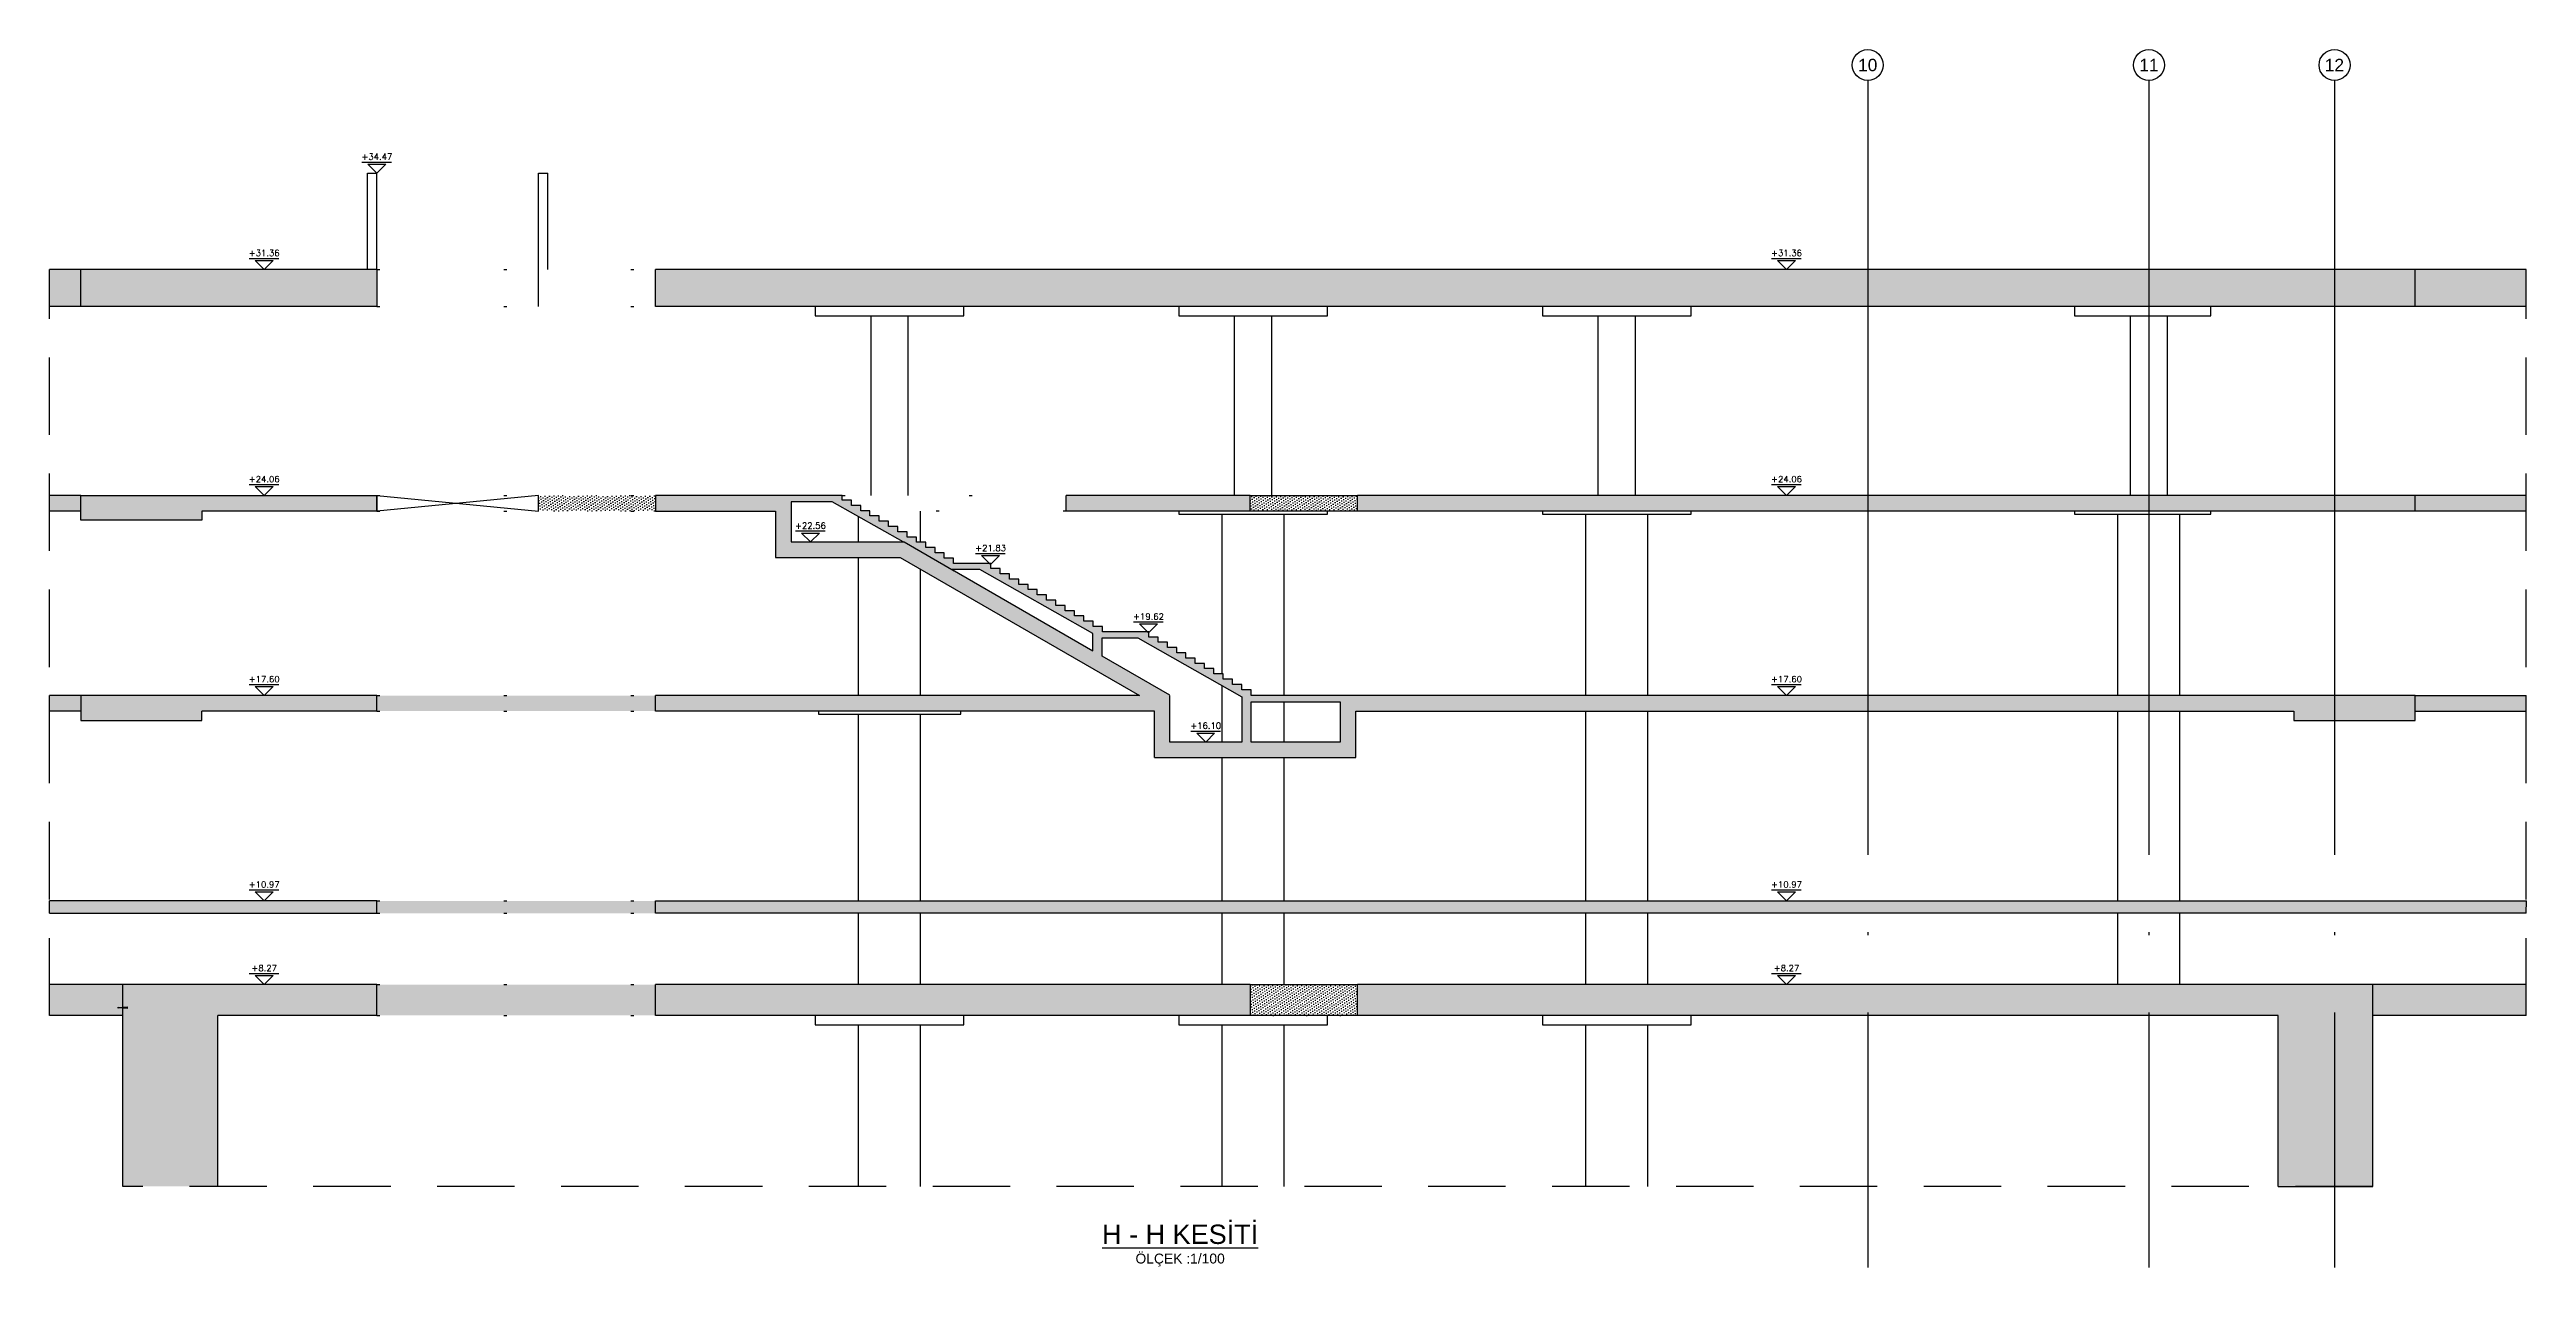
# Model space of a CAD drawing. Header units: millimetres. Extents: x 400408 to 401352, y 4543980 to 4544157.
# Drawn here: x 401189.9 to 401269.9, y 4544028.9 to 4544068.2 of the extents above; entities that cross this region are included whole.
import ezdxf
from ezdxf.enums import TextEntityAlignment as Align

# ---------------------------------------------------------------- set-up
doc = ezdxf.new("R2010")
doc.units = ezdxf.units.MM
for name, pattern in [('ACAD_ISO05W100', [33, 24, -3, 0, -3, 0, -3]), ('AKS', [3, 2.5, -0.25, 0, -0.25]), ('CIZGI', [0.4, 0.25, -0.15]), ('CONTINU', [0]), ('Dot', [4, 0, -4]), ('HIDDEN', [0.375, 0.25, -0.125])]:
    doc.linetypes.add(name, pattern=pattern)
for name, color, linetype in [('aks prota', 2, 'AKS'), ('caks prota', 4, 'Continuous'), ('görünüş prota', 4, 'Continuous'), ('iderzi_PROTA', 3, 'Continuous'), ('kesik prota', 2, 'CIZGI'), ('kesit prota', 1, 'Continuous'), ('kesit tarama prota', 252, 'Continuous'), ('kolon tarama prota', 252, 'Continuous'), ('kot prota', 4, 'Continuous'), ('PRT-CST-rc_level', 6, 'Continuous'), ('PRT-CST-rc_levermark', 4, 'Continuous'), ('st_s_su tutucu', 2, 'Continuous'), ('st_s_ölçü', 4, 'Continuous'), ('t35 prota', 3, 'Continuous'), ('taks prota', 7, 'Continuous'), ('tplan prota', 7, 'Continuous')]:
    doc.layers.add(name, color=color, linetype=linetype)
doc.styles.add('Arial', font='Arial.ttf')
doc.styles.add('OLCU', font='romanstw.shx')
doc.styles.add('TAKS', font='Arial Unicode.ttf')
pattern_1 = [(36, (401030.68156, 4543716.28813), (-0.014547592, 0.087543451), [0, -0.079375])]

# ---------------------------------------------------------------- blocks, each defined once
blk = doc.blocks.new('KOTK5')
at = {"layer": 'PRT-CST-rc_levermark'}
blk.add_line((217, 160), (-213, 160), dxfattribs=at)
blk.add_lwpolyline([(130, 130), (-130, 130), (0, 0)], close=True, dxfattribs=at)
at = {"layer": 'PRT-CST-rc_level', "style": 'OLCU'}
blk.add_attdef('000.00', text='', height=90, dxfattribs=at).set_placement((0, 193), align=Align.CENTER)
blk = doc.blocks.new('D')
at = {"layer": 'st_s_su tutucu', "linetype": 'CONTINU', "ltscale": 0.2}
for p, q in [((-39988, 52508), (-39993, 52508)), ((-39993, 52508), (-39993, 52507)), ((-39993, 52507), (-39991, 52506)), ((-39991, 52499), (-39992, 52499)), ((-39992, 52499), (-39992, 52498)), ((-39992, 52498), (-39991, 52498)), ((-39991, 52489), (-39992, 52489)), ((-39992, 52489), (-39992, 52488)), ((-39992, 52488), (-39991, 52488)), ((-39991, 52479), (-39992, 52479)), ((-39992, 52479), (-39992, 52478)), ((-39992, 52478), (-39991, 52478)), ((-39992, 52468), (-39992, 52469)), ((-39992, 52469), (-39991, 52469)), ((-39991, 52468), (-39992, 52468)), ((-39991, 52506), (-39991, 52499)), ((-39991, 52498), (-39991, 52489)), ((-39991, 52488), (-39991, 52479)), ((-39991, 52469), (-39991, 52478)), ((-39991, 52459), (-39991, 52468)), ((-39990, 52506), (-39988, 52507)), ((-39990, 52499), (-39990, 52506)), ((-39989, 52499), (-39990, 52499)), ((-39990, 52489), (-39990, 52498)), ((-39990, 52498), (-39989, 52498)), ((-39989, 52489), (-39990, 52489)), ((-39990, 52479), (-39990, 52488)), ((-39990, 52488), (-39989, 52488)), ((-39989, 52479), (-39990, 52479)), ((-39990, 52478), (-39989, 52478)), ((-39990, 52478), (-39990, 52469)), ((-39990, 52469), (-39989, 52469)), ((-39989, 52468), (-39990, 52468)), ((-39990, 52468), (-39990, 52459)), ((-39989, 52498), (-39989, 52499)), ((-39989, 52488), (-39989, 52489)), ((-39989, 52478), (-39989, 52479)), ((-39989, 52469), (-39989, 52468)), ((-39988, 52507), (-39988, 52508)), ((-39993, 52449), (-39991, 52450)), ((-39993, 52448), (-39993, 52449)), ((-39988, 52448), (-39993, 52448)), ((-39992, 52458), (-39992, 52459)), ((-39992, 52459), (-39991, 52459)), ((-39991, 52458), (-39992, 52458)), ((-39991, 52450), (-39991, 52458)), ((-39990, 52459), (-39989, 52459)), ((-39989, 52458), (-39990, 52458)), ((-39990, 52458), (-39990, 52450)), ((-39990, 52450), (-39988, 52449)), ((-39989, 52459), (-39989, 52458)), ((-39988, 52449), (-39988, 52448))]:
    blk.add_line(p, q, dxfattribs=at)

msp = doc.modelspace()

# ---------------------------------------------------------------- hatches: boundary and pattern name
at = {"layer": 'kesit tarama prota'}
h = msp.add_hatch(color=256, dxfattribs=at)
h.dxf.hatch_style = 1
h.paths.add_polyline_path([(401190.922, 4544061.08), (401189.91, 4544061.08), (401189.91, 4544059.88), (401190.922, 4544059.88)])
h.paths.add_polyline_path([(401200.48, 4544061.08), (401190.922, 4544061.08), (401190.922, 4544059.88), (401200.48, 4544059.88)])
h = msp.add_hatch(color=256, dxfattribs=at)
h.dxf.hatch_style = 1
h.paths.add_polyline_path([(401266.286, 4544061.08), (401209.48, 4544061.08), (401209.48, 4544059.88), (401266.286, 4544059.88)])
h = msp.add_hatch(color=256, dxfattribs=at)
h.dxf.hatch_style = 1
h.paths.add_polyline_path([(401269.879, 4544061.08), (401266.286, 4544061.08), (401266.286, 4544059.88), (401269.879, 4544059.88)])
h = msp.add_hatch(color=256, dxfattribs=at)
h.dxf.hatch_style = 1
h.paths.add_polyline_path([(401190.919, 4544053.78), (401189.91, 4544053.78), (401189.91, 4544053.28), (401190.919, 4544053.28)])
h.paths.add_polyline_path([(401200.48, 4544053.78), (401190.919, 4544053.78), (401190.919, 4544052.98), (401194.832, 4544052.98), (401194.832, 4544053.28), (401200.48, 4544053.28)])
h = msp.add_hatch(dxfattribs=at)
h.set_pattern_fill('DOTS', color=2, scale=0.05, angle=36)
h.set_pattern_definition(pattern_1)
h.paths.add_polyline_path([(401209.48, 4544053.78), (401205.7, 4544053.78), (401205.7, 4544053.28), (401209.48, 4544053.28)])
h = msp.add_hatch(color=256, dxfattribs=at)
h.dxf.hatch_style = 1
h.paths.add_polyline_path([(401266.286, 4544047.32), (401228.703, 4544047.32), (401228.703, 4544047.51), (401228.403, 4544047.51), (401228.403, 4544047.68), (401228.103, 4544047.68), (401228.103, 4544047.85), (401227.803, 4544047.85), (401227.803, 4544048.02), (401227.503, 4544048.02), (401227.503, 4544048.19), (401227.203, 4544048.19), (401227.203, 4544048.36), (401226.903, 4544048.36), (401226.903, 4544048.53), (401226.603, 4544048.53), (401226.603, 4544048.7), (401226.303, 4544048.7), (401226.303, 4544048.87), (401226.003, 4544048.87), (401226.003, 4544049.04), (401225.703, 4544049.04), (401225.703, 4544049.21), (401225.403, 4544049.21), (401225.403, 4544049.38), (401223.903, 4544049.38), (401223.903, 4544049.55), (401223.603, 4544049.55), (401223.603, 4544049.72), (401223.303, 4544049.72), (401223.303, 4544049.89), (401223.003, 4544049.89), (401223.003, 4544050.06), (401222.703, 4544050.06), (401222.703, 4544050.23), (401222.403, 4544050.23), (401222.403, 4544050.4), (401222.103, 4544050.4), (401222.103, 4544050.57), (401221.803, 4544050.57), (401221.803, 4544050.74), (401221.503, 4544050.74), (401221.503, 4544050.91), (401221.203, 4544050.91), (401221.203, 4544051.08), (401220.903, 4544051.08), (401220.903, 4544051.25), (401220.603, 4544051.25), (401220.603, 4544051.42), (401220.303, 4544051.42), (401220.303, 4544051.59), (401219.101, 4544051.59), (401219.101, 4544051.76), (401218.801, 4544051.76), (401218.801, 4544051.93), (401218.501, 4544051.93), (401218.501, 4544052.1), (401218.201, 4544052.1), (401218.201, 4544052.27), (401217.901, 4544052.27), (401217.901, 4544052.44), (401217.601, 4544052.44), (401217.601, 4544052.61), (401217.301, 4544052.61), (401217.301, 4544052.78), (401217.001, 4544052.78), (401217.001, 4544052.95), (401216.701, 4544052.95), (401216.701, 4544053.12), (401216.401, 4544053.12), (401216.401, 4544053.29), (401216.101, 4544053.29), (401216.101, 4544053.46), (401215.801, 4544053.46), (401215.801, 4544053.63), (401215.501, 4544053.63), (401215.501, 4544053.78), (401209.48, 4544053.78), (401209.48, 4544053.28), (401213.351, 4544053.28), (401213.351, 4544051.78), (401217.374, 4544051.78), (401225.099, 4544047.32), (401209.48, 4544047.32), (401209.48, 4544046.82), (401225.586, 4544046.82), (401225.586, 4544045.32), (401232.086, 4544045.32), (401232.086, 4544046.82), (401262.373, 4544046.82), (401262.373, 4544046.52), (401266.286, 4544046.52)])
h.paths.add_polyline_path([(401219.05, 4544051.39), (401219.95, 4544051.39), (401223.595, 4544049.325), (401223.595, 4544048.766)], flags=16)
h.paths.add_polyline_path([(401223.895, 4544048.593), (401223.895, 4544049.18), (401225.05, 4544049.18), (401228.403, 4544047.28), (401228.403, 4544045.82), (401226.086, 4544045.82), (401226.086, 4544047.328)], flags=16)
h.paths.add_polyline_path([(401228.703, 4544047.12), (401231.586, 4544047.12), (401231.586, 4544045.82), (401228.703, 4544045.82)], flags=16)
h.paths.add_polyline_path([(401217.477, 4544052.28), (401213.851, 4544052.28), (401213.851, 4544053.58), (401215.183, 4544053.58)], flags=16)
h = msp.add_hatch(color=256, dxfattribs=at)
h.dxf.hatch_style = 1
h.paths.add_polyline_path([(401228.673, 4544053.78), (401222.733, 4544053.78), (401222.733, 4544053.28), (401228.673, 4544053.28)])
h.paths.add_polyline_path([(401266.286, 4544053.78), (401232.144, 4544053.78), (401232.144, 4544053.28), (401266.286, 4544053.28)])
h = msp.add_hatch(dxfattribs=at)
h.set_pattern_fill('DOTS', color=2, scale=0.05, angle=36)
h.set_pattern_definition(pattern_1)
h.paths.add_polyline_path([(401232.144, 4544053.78), (401228.673, 4544053.78), (401228.673, 4544053.28), (401232.144, 4544053.28)])
h = msp.add_hatch(color=256, dxfattribs=at)
h.dxf.hatch_style = 1
h.paths.add_polyline_path([(401269.879, 4544053.78), (401266.286, 4544053.78), (401266.286, 4544053.28), (401269.879, 4544053.28)])
h = msp.add_hatch(color=256, dxfattribs=at)
h.dxf.hatch_style = 1
h.paths.add_polyline_path([(401190.919, 4544047.32), (401189.91, 4544047.32), (401189.91, 4544046.82), (401190.919, 4544046.82)])
h.paths.add_polyline_path([(401200.48, 4544047.32), (401190.919, 4544047.32), (401190.919, 4544046.52), (401194.832, 4544046.52), (401194.832, 4544046.82), (401200.48, 4544046.82)])
h = msp.add_hatch(dxfattribs=at)
h.set_pattern_fill('DOTS', color=2, scale=0.05, angle=36)
h.set_pattern_definition(pattern_1)
h.paths.add_polyline_path([(401209.48, 4544047.32), (401200.48, 4544047.32), (401200.48, 4544046.82), (401209.48, 4544046.82)])
h = msp.add_hatch(color=256, dxfattribs=at)
h.dxf.hatch_style = 1
h.paths.add_polyline_path([(401269.879, 4544047.32), (401266.286, 4544047.32), (401266.286, 4544046.82), (401269.879, 4544046.82)])
h = msp.add_hatch(color=256, dxfattribs=at)
h.dxf.hatch_style = 1
h.paths.add_polyline_path([(401200.48, 4544040.69), (401189.91, 4544040.69), (401189.91, 4544040.29), (401200.48, 4544040.29)])
h = msp.add_hatch(dxfattribs=at)
h.set_pattern_fill('DOTS', color=2, scale=0.05, angle=36)
h.set_pattern_definition(pattern_1)
h.paths.add_polyline_path([(401209.48, 4544040.69), (401200.48, 4544040.69), (401200.48, 4544040.29), (401209.48, 4544040.29)])
h = msp.add_hatch(color=256, dxfattribs=at)
h.dxf.hatch_style = 1
h.paths.add_polyline_path([(401269.884, 4544040.69), (401209.48, 4544040.69), (401209.48, 4544040.29), (401269.879, 4544040.29)])
h = msp.add_hatch(color=256, dxfattribs=at)
h.dxf.hatch_style = 1
h.paths.add_polyline_path([(401195.339, 4544036.99), (401200.48, 4544036.99), (401200.48, 4544037.99), (401189.91, 4544037.99), (401189.91, 4544036.99), (401192.276, 4544036.99), (401192.276, 4544031.472), (401195.339, 4544031.472)])
h = msp.add_hatch(dxfattribs=at)
h.set_pattern_fill('DOTS', color=2, scale=0.05, angle=36)
h.set_pattern_definition(pattern_1)
h.paths.add_polyline_path([(401209.48, 4544037.99), (401200.48, 4544037.99), (401200.48, 4544036.99), (401209.48, 4544036.99)])
h = msp.add_hatch(color=256, dxfattribs=at)
h.dxf.hatch_style = 1
h.paths.add_polyline_path([(401228.673, 4544037.99), (401209.48, 4544037.99), (401209.48, 4544036.99), (401228.673, 4544036.99)])
h = msp.add_hatch(dxfattribs=at)
h.set_pattern_fill('DOTS', color=2, scale=0.05, angle=36)
h.set_pattern_definition(pattern_1)
h.paths.add_polyline_path([(401232.144, 4544037.99), (401228.673, 4544037.99), (401228.673, 4544036.99), (401232.144, 4544036.99)])
h = msp.add_hatch(color=256, dxfattribs=at)
h.dxf.hatch_style = 1
h.paths.add_polyline_path([(401264.925, 4544036.99), (401269.879, 4544036.99), (401269.879, 4544037.99), (401232.144, 4544037.99), (401232.144, 4544036.99), (401261.863, 4544036.99), (401261.863, 4544031.472), (401264.925, 4544031.472)])

# ---------------------------------------------------------------- linework, layer by layer
at = {"layer": 'aks prota', "ltscale": 10}
for p, q in [((401248.615, 4544067.182), (401248.615, 4544028.853)), ((401257.695, 4544067.182), (401257.695, 4544028.853)), ((401263.687, 4544067.182), (401263.687, 4544028.853))]:
    msp.add_line(p, q, dxfattribs=at)
at = {"layer": 'caks prota', "ltscale": 0.05}
for centre in [(401248.615, 4544067.682), (401257.695, 4544067.682), (401263.687, 4544067.682)]:
    msp.add_circle(centre, 0.5, dxfattribs=at)
at = {"layer": 'görünüş prota'}
for p, q in [((401216.434, 4544053.78), (401216.434, 4544059.58)), ((401217.634, 4544053.78), (401217.634, 4544059.58)), ((401228.173, 4544053.78), (401228.173, 4544059.58)), ((401229.373, 4544053.78), (401229.373, 4544059.58)), ((401239.915, 4544053.78), (401239.915, 4544059.58)), ((401241.115, 4544053.78), (401241.115, 4544059.58)), ((401257.095, 4544053.78), (401257.095, 4544059.58)), ((401258.295, 4544053.78), (401258.295, 4544059.58)), ((401216.034, 4544052.28), (401216.034, 4544053.098)), ((401218.034, 4544052.27), (401218.034, 4544053.28)), ((401227.773, 4544048.02), (401227.773, 4544053.18)), ((401229.773, 4544047.32), (401229.773, 4544053.18)), ((401239.515, 4544047.32), (401239.515, 4544053.18)), ((401241.515, 4544047.32), (401241.515, 4544053.18)), ((401256.695, 4544047.32), (401256.695, 4544053.18)), ((401258.695, 4544047.32), (401258.695, 4544053.18)), ((401216.034, 4544047.32), (401216.034, 4544051.78)), ((401218.034, 4544047.32), (401218.034, 4544051.399)), ((401227.773, 4544045.82), (401227.773, 4544047.637)), ((401229.773, 4544045.82), (401229.773, 4544047.12)), ((401216.034, 4544040.69), (401216.034, 4544046.72)), ((401218.034, 4544040.69), (401218.034, 4544046.72)), ((401239.515, 4544040.69), (401239.515, 4544046.82)), ((401241.515, 4544040.69), (401241.515, 4544046.82)), ((401256.695, 4544040.69), (401256.695, 4544046.82)), ((401258.695, 4544040.69), (401258.695, 4544046.82)), ((401227.773, 4544040.69), (401227.773, 4544045.32)), ((401229.773, 4544040.69), (401229.773, 4544045.32)), ((401216.034, 4544037.99), (401216.034, 4544040.29)), ((401218.034, 4544037.99), (401218.034, 4544040.29)), ((401227.773, 4544037.99), (401227.773, 4544040.29)), ((401229.773, 4544037.99), (401229.773, 4544040.29)), ((401239.515, 4544037.99), (401239.515, 4544040.29)), ((401241.515, 4544037.99), (401241.515, 4544040.29)), ((401256.695, 4544037.99), (401256.695, 4544040.29)), ((401258.695, 4544037.99), (401258.695, 4544040.29)), ((401216.034, 4544031.472), (401216.034, 4544036.69)), ((401218.034, 4544031.472), (401218.034, 4544036.69)), ((401227.773, 4544031.472), (401227.773, 4544036.69)), ((401229.773, 4544031.472), (401229.773, 4544036.69)), ((401239.515, 4544031.472), (401239.515, 4544036.69)), ((401241.515, 4544031.472), (401241.515, 4544036.69))]:
    msp.add_line(p, q, dxfattribs=at)
for points in [[(401200.18, 4544061.08), (401200.18, 4544064.19)], [(401200.18, 4544064.19), (401200.48, 4544064.19)], [(401200.48, 4544061.08), (401200.48, 4544064.19)], [(401205.7, 4544059.88), (401205.7, 4544064.19)], [(401205.7, 4544064.19), (401206, 4544064.19)], [(401206, 4544061.08), (401206, 4544064.19)], [(401214.634, 4544059.88), (401214.634, 4544059.58), (401219.434, 4544059.58), (401219.434, 4544059.88)], [(401226.373, 4544059.88), (401226.373, 4544059.58), (401231.173, 4544059.58), (401231.173, 4544059.88)], [(401238.112, 4544059.88), (401238.112, 4544059.58), (401242.912, 4544059.58), (401242.912, 4544059.88)], [(401255.291, 4544059.88), (401255.291, 4544059.58), (401259.691, 4544059.58), (401259.691, 4544059.88)], [(401228.673, 4544053.78), (401232.144, 4544053.78)], [(401226.373, 4544053.28), (401226.373, 4544053.18), (401231.173, 4544053.18), (401231.173, 4544053.28)], [(401232.144, 4544053.28), (401228.673, 4544053.28)], [(401238.112, 4544053.28), (401238.112, 4544053.18), (401242.912, 4544053.18), (401242.912, 4544053.28)], [(401255.291, 4544053.28), (401255.291, 4544053.18), (401259.691, 4544053.18), (401259.691, 4544053.28)], [(401214.734, 4544046.82), (401214.734, 4544046.72), (401219.334, 4544046.72), (401219.334, 4544046.82)], [(401228.673, 4544037.99), (401232.144, 4544037.99)], [(401214.634, 4544036.99), (401214.634, 4544036.69), (401219.434, 4544036.69), (401219.434, 4544036.99)], [(401226.373, 4544036.99), (401226.373, 4544036.69), (401231.173, 4544036.69), (401231.173, 4544036.99)], [(401232.144, 4544036.99), (401228.673, 4544036.99)], [(401238.114, 4544036.99), (401238.114, 4544036.69), (401242.914, 4544036.69), (401242.914, 4544036.99)]]:
    msp.add_lwpolyline(points, dxfattribs=at)
at = {"layer": 'görünüş prota', "color": 4, "linetype": 'Dot'}
for points in [[(401200.48, 4544061.08), (401209.48, 4544061.08)], [(401200.48, 4544059.88), (401209.48, 4544059.88)], [(401200.48, 4544053.78), (401209.48, 4544053.78)], [(401215.501, 4544053.78), (401222.733, 4544053.78)], [(401200.48, 4544053.28), (401209.48, 4544053.28)], [(401222.733, 4544053.28), (401216.401, 4544053.28)], [(401200.48, 4544047.32), (401209.48, 4544047.32)], [(401200.48, 4544046.82), (401209.48, 4544046.82)], [(401200.48, 4544040.69), (401209.48, 4544040.69)], [(401200.48, 4544040.29), (401209.48, 4544040.29)], [(401200.48, 4544037.99), (401209.48, 4544037.99)], [(401200.48, 4544036.99), (401209.48, 4544036.99)]]:
    msp.add_lwpolyline(points, dxfattribs=at)
at = {"layer": 'iderzi_PROTA', "linetype": 'ACAD_ISO05W100', "ltscale": 2}
for p, q in [((401192.276, 4544036.99), (401192.276, 4544037.99)), ((401264.925, 4544036.99), (401264.925, 4544037.99))]:
    msp.add_line(p, q, dxfattribs=at)
at = {"layer": 'kesik prota', "ltscale": 10}
msp.add_line((401264.925, 4544031.472), (401192.276, 4544031.472), dxfattribs=at)
at = {"layer": 'kesik prota', "linetype": 'HIDDEN', "ltscale": 10}
for points in [[(401189.91, 4544036.99), (401189.91, 4544061.08)], [(401269.879, 4544036.99), (401269.879, 4544061.08)]]:
    msp.add_lwpolyline(points, dxfattribs=at)
at = {"layer": 'kesik prota', "ltscale": 10}
msp.add_lwpolyline([(401217.477, 4544052.28), (401217.508, 4544052.28), (401219.114, 4544051.353)], dxfattribs=at)
at = {"layer": 'kesit prota', "color": 1}
for p, q in [((401200.48, 4544061.08), (401189.91, 4544061.08)), ((401200.48, 4544061.08), (401200.48, 4544059.88)), ((401269.879, 4544061.08), (401209.48, 4544061.08)), ((401209.48, 4544059.88), (401209.48, 4544061.08)), ((401200.48, 4544059.88), (401189.91, 4544059.88)), ((401269.879, 4544059.88), (401209.48, 4544059.88)), ((401228.673, 4544053.78), (401222.733, 4544053.78)), ((401222.733, 4544053.28), (401222.733, 4544053.78)), ((401228.673, 4544053.28), (401228.673, 4544053.78)), ((401269.879, 4544053.78), (401232.144, 4544053.78)), ((401232.144, 4544053.28), (401232.144, 4544053.78)), ((401266.286, 4544053.28), (401266.286, 4544053.78)), ((401228.673, 4544053.28), (401222.733, 4544053.28)), ((401269.879, 4544053.28), (401232.144, 4544053.28)), ((401190.919, 4544047.32), (401189.91, 4544047.32)), ((401200.48, 4544046.82), (401200.48, 4544047.32)), ((401209.48, 4544046.82), (401209.48, 4544047.32)), ((401190.919, 4544046.82), (401189.91, 4544046.82)), ((401200.48, 4544046.82), (401194.832, 4544046.82)), ((401225.586, 4544046.82), (401209.48, 4544046.82)), ((401225.586, 4544045.32), (401225.586, 4544046.82)), ((401232.086, 4544045.32), (401232.086, 4544046.82)), ((401225.586, 4544045.32), (401232.086, 4544045.32)), ((401200.48, 4544037.99), (401189.91, 4544037.99)), ((401200.48, 4544036.99), (401200.48, 4544037.99)), ((401228.673, 4544037.99), (401209.48, 4544037.99)), ((401209.48, 4544036.99), (401209.48, 4544037.99)), ((401228.673, 4544037.99), (401228.673, 4544036.99)), ((401269.879, 4544037.99), (401232.144, 4544037.99)), ((401232.144, 4544036.99), (401232.144, 4544037.99)), ((401192.276, 4544036.99), (401189.91, 4544036.99)), ((401192.276, 4544031.472), (401192.276, 4544036.99)), ((401200.48, 4544036.99), (401195.339, 4544036.99)), ((401195.339, 4544031.472), (401195.339, 4544036.99)), ((401228.673, 4544036.99), (401209.48, 4544036.99)), ((401261.863, 4544036.99), (401232.144, 4544036.99)), ((401261.863, 4544031.472), (401261.863, 4544036.99)), ((401269.879, 4544036.99), (401264.925, 4544036.99)), ((401264.925, 4544031.472), (401264.925, 4544036.99))]:
    msp.add_line(p, q, dxfattribs=at)
at = {"layer": 'kesit prota'}
for p, q in [((401190.922, 4544059.88), (401190.922, 4544061.08)), ((401266.286, 4544059.88), (401266.286, 4544061.08))]:
    msp.add_line(p, q, dxfattribs=at)
at = {"layer": 'kesit prota', "color": 1}
for points in [[(401190.919, 4544053.78), (401189.91, 4544053.78)], [(401190.919, 4544053.28), (401189.91, 4544053.28)], [(401213.351, 4544053.28), (401213.351, 4544051.78), (401217.374, 4544051.78), (401225.099, 4544047.32), (401209.48, 4544047.32)], [(401219.95, 4544051.39), (401219.05, 4544051.39), (401223.595, 4544048.766), (401223.595, 4544049.325), (401219.95, 4544051.39)], [(401226.086, 4544047.328), (401223.895, 4544048.593), (401223.895, 4544049.18), (401225.05, 4544049.18), (401228.403, 4544047.28), (401228.403, 4544045.82)], [(401228.403, 4544045.82), (401226.086, 4544045.82), (401226.086, 4544047.32)]]:
    msp.add_lwpolyline(points, dxfattribs=at)
for points in [[(401190.919, 4544053.78), (401200.48, 4544053.78), (401200.48, 4544053.28), (401194.832, 4544053.28), (401194.832, 4544052.98), (401190.919, 4544052.98)], [(401217.477, 4544052.28), (401215.183, 4544053.58), (401213.851, 4544053.58), (401213.851, 4544052.28)], [(401228.703, 4544047.12), (401231.586, 4544047.12), (401231.586, 4544045.82), (401228.703, 4544045.82)]]:
    msp.add_lwpolyline(points, close=True, dxfattribs=at)
at = {"layer": 'kesit prota'}
for points in [[(401232.086, 4544046.82), (401262.373, 4544046.82), (401262.373, 4544046.52), (401266.286, 4544046.52), (401266.286, 4544047.32), (401228.703, 4544047.32), (401228.703, 4544047.51), (401228.403, 4544047.51), (401228.403, 4544047.68), (401228.103, 4544047.68), (401228.103, 4544047.85), (401227.803, 4544047.85), (401227.803, 4544048.02), (401227.503, 4544048.02), (401227.503, 4544048.19), (401227.203, 4544048.19), (401227.203, 4544048.36), (401226.903, 4544048.36), (401226.903, 4544048.53), (401226.603, 4544048.53), (401226.603, 4544048.7), (401226.303, 4544048.7), (401226.303, 4544048.87), (401226.003, 4544048.87), (401226.003, 4544049.04), (401225.703, 4544049.04), (401225.703, 4544049.21), (401225.403, 4544049.21), (401225.403, 4544049.38), (401223.903, 4544049.38), (401223.903, 4544049.55), (401223.603, 4544049.55), (401223.603, 4544049.72), (401223.303, 4544049.72), (401223.303, 4544049.89), (401223.003, 4544049.89), (401223.003, 4544050.06), (401222.703, 4544050.06), (401222.703, 4544050.23), (401222.403, 4544050.23), (401222.403, 4544050.4), (401222.103, 4544050.4), (401222.103, 4544050.57), (401221.803, 4544050.57), (401221.803, 4544050.74), (401221.503, 4544050.74), (401221.503, 4544050.91), (401221.203, 4544050.91), (401221.203, 4544051.08), (401220.903, 4544051.08), (401220.903, 4544051.25), (401220.603, 4544051.25), (401220.603, 4544051.42), (401220.303, 4544051.42), (401220.303, 4544051.59), (401219.101, 4544051.59), (401219.101, 4544051.76), (401218.801, 4544051.76), (401218.801, 4544051.93), (401218.501, 4544051.93), (401218.501, 4544052.1), (401218.201, 4544052.1), (401218.201, 4544052.27), (401217.901, 4544052.27), (401217.901, 4544052.44), (401217.601, 4544052.44), (401217.601, 4544052.61), (401217.301, 4544052.61), (401217.301, 4544052.78), (401217.001, 4544052.78), (401217.001, 4544052.95), (401216.701, 4544052.95), (401216.701, 4544053.12), (401216.401, 4544053.12), (401216.401, 4544053.29), (401216.101, 4544053.29), (401216.101, 4544053.46), (401215.801, 4544053.46), (401215.801, 4544053.63), (401215.501, 4544053.63), (401215.501, 4544053.78), (401209.48, 4544053.78), (401209.48, 4544053.28), (401213.351, 4544053.28)], [(401200.48, 4544047.32), (401190.919, 4544047.32), (401190.919, 4544046.52), (401194.832, 4544046.52), (401194.832, 4544046.82)], [(401266.286, 4544047.32), (401269.879, 4544047.32)], [(401266.286, 4544046.82), (401269.879, 4544046.82)], [(401189.91, 4544040.29), (401200.48, 4544040.29), (401200.48, 4544040.69), (401189.91, 4544040.69)], [(401269.879, 4544040.29), (401209.48, 4544040.29), (401209.48, 4544040.69), (401269.884, 4544040.69)], [(401269.879, 4544040.29), (401269.884, 4544040.69)], [(401269.879, 4544036.99), (401269.879, 4544037.99)]]:
    msp.add_lwpolyline(points, dxfattribs=at)
at = {"layer": 'kesit tarama prota'}
for points in [[(401189.91, 4544059.88), (401189.91, 4544061.08)], [(401269.879, 4544059.88), (401269.879, 4544061.08)], [(401189.91, 4544053.28), (401189.91, 4544053.78)], [(401269.879, 4544053.28), (401269.879, 4544053.78)], [(401189.91, 4544046.82), (401189.91, 4544047.32)], [(401269.879, 4544046.82), (401269.879, 4544047.32)], [(401189.91, 4544040.29), (401189.91, 4544040.69)], [(401261.863, 4544031.472), (401264.925, 4544031.472)]]:
    msp.add_lwpolyline(points, dxfattribs=at)
at = {"layer": 'kolon tarama prota', "color": 2}
msp.add_lwpolyline([(401200.48, 4544053.28), (401200.48, 4544053.78), (401205.7, 4544053.28), (401205.7, 4544053.78), (401200.48, 4544053.28), (401200.48, 4544053.78)], dxfattribs=at)

# ---------------------------------------------------------------- block references
at = {"layer": 'kot prota', "linetype": 'CONTINU', "ltscale": 0.1}
ref = msp.add_blockref('KOTK5', (401200.48, 4544064.19), dxfattribs=dict(at, xscale=-0.002222222222222221, yscale=0.002222222222222221, zscale=0.002222222222222222, rotation=1.399620875197627e-05))
ref.add_attrib('000.00', '+34.47', dxfattribs={"layer": 'PRT-CST-rc_level', "height": 0.2, "rotation": 0.00001, "style": 'OLCU'}).set_placement((401200.48, 4544064.619), align=Align.CENTER)
ref = msp.add_blockref('KOTK5', (401196.842, 4544061.08), dxfattribs=dict(at, xscale=-0.002222222222222222, yscale=0.002222222222222222, zscale=0.002222222222222222, rotation=359.9999999999902))
ref.add_attrib('000.00', '+31.36', dxfattribs={"layer": 'PRT-CST-rc_level', "height": 0.2, "style": 'OLCU'}).set_placement((401196.842, 4544061.509), align=Align.CENTER)
ref = msp.add_blockref('KOTK5', (401245.994, 4544061.08), dxfattribs=dict(at, xscale=-0.002222222222222222, yscale=0.002222222222222222, zscale=0.002222222222222222, rotation=359.9999999999902))
ref.add_attrib('000.00', '+31.36', dxfattribs={"layer": 'PRT-CST-rc_level', "height": 0.2, "style": 'OLCU'}).set_placement((401245.994, 4544061.509), align=Align.CENTER)
ref = msp.add_blockref('KOTK5', (401196.842, 4544053.78), dxfattribs=dict(at, xscale=-0.002222222222222222, yscale=0.002222222222222222, zscale=0.002222222222222222, rotation=359.9999999999902))
ref.add_attrib('000.00', '+24.06', dxfattribs={"layer": 'PRT-CST-rc_level', "height": 0.2, "style": 'OLCU'}).set_placement((401196.842, 4544054.209), align=Align.CENTER)
ref = msp.add_blockref('KOTK5', (401245.994, 4544053.78), dxfattribs=dict(at, xscale=-0.002222222222222222, yscale=0.002222222222222222, zscale=0.002222222222222222, rotation=359.9999999999902))
ref.add_attrib('000.00', '+24.06', dxfattribs={"layer": 'PRT-CST-rc_level', "height": 0.2, "style": 'OLCU'}).set_placement((401245.994, 4544054.209), align=Align.CENTER)
ref = msp.add_blockref('KOTK5', (401214.478, 4544052.28), dxfattribs=dict(at, xscale=-0.002222222222222222, yscale=0.002222222222222222, zscale=0.002222222222222222, rotation=359.9999999999902))
ref.add_attrib('000.00', '+22.56', dxfattribs={"layer": 'PRT-CST-rc_level', "height": 0.2, "style": 'OLCU'}).set_placement((401214.478, 4544052.709), align=Align.CENTER)
ref = msp.add_blockref('KOTK5', (401220.295, 4544051.553), dxfattribs=dict(at, xscale=-0.002222222222222222, yscale=0.002222222222222222, zscale=0.002222222222222222, rotation=359.9999999999902))
ref.add_attrib('000.00', '+21.83', dxfattribs={"layer": 'PRT-CST-rc_level', "height": 0.2, "style": 'OLCU'}).set_placement((401220.295, 4544051.982), align=Align.CENTER)
ref = msp.add_blockref('KOTK5', (401225.395, 4544049.343), dxfattribs=dict(at, xscale=-0.002222222222222222, yscale=0.002222222222222222, zscale=0.002222222222222222, rotation=359.9999999999902))
ref.add_attrib('000.00', '+19.62', dxfattribs={"layer": 'PRT-CST-rc_level', "height": 0.2, "style": 'OLCU'}).set_placement((401225.395, 4544049.772), align=Align.CENTER)
ref = msp.add_blockref('KOTK5', (401196.842, 4544047.32), dxfattribs=dict(at, xscale=-0.002222222222222222, yscale=0.002222222222222222, zscale=0.002222222222222222, rotation=359.9999999999902))
ref.add_attrib('000.00', '+17.60', dxfattribs={"layer": 'PRT-CST-rc_level', "height": 0.2, "style": 'OLCU'}).set_placement((401196.842, 4544047.749), align=Align.CENTER)
ref = msp.add_blockref('KOTK5', (401245.994, 4544047.32), dxfattribs=dict(at, xscale=-0.002222222222222222, yscale=0.002222222222222222, zscale=0.002222222222222222, rotation=359.9999999999902))
ref.add_attrib('000.00', '+17.60', dxfattribs={"layer": 'PRT-CST-rc_level', "height": 0.2, "style": 'OLCU'}).set_placement((401245.994, 4544047.749), align=Align.CENTER)
ref = msp.add_blockref('KOTK5', (401227.24, 4544045.82), dxfattribs=dict(at, xscale=-0.002222222222222222, yscale=0.002222222222222222, zscale=0.002222222222222222, rotation=359.9999999999902))
ref.add_attrib('000.00', '+16.10', dxfattribs={"layer": 'PRT-CST-rc_level', "height": 0.2, "style": 'OLCU'}).set_placement((401227.24, 4544046.249), align=Align.CENTER)
ref = msp.add_blockref('KOTK5', (401196.842, 4544040.69), dxfattribs=dict(at, xscale=-0.002222222222222222, yscale=0.002222222222222222, zscale=0.002222222222222222, rotation=359.9999999999902))
ref.add_attrib('000.00', '+10.97', dxfattribs={"layer": 'PRT-CST-rc_level', "height": 0.2, "style": 'OLCU'}).set_placement((401196.842, 4544041.119), align=Align.CENTER)
ref = msp.add_blockref('KOTK5', (401245.994, 4544040.69), dxfattribs=dict(at, xscale=-0.002222222222222222, yscale=0.002222222222222222, zscale=0.002222222222222222, rotation=359.9999999999902))
ref.add_attrib('000.00', '+10.97', dxfattribs={"layer": 'PRT-CST-rc_level', "height": 0.2, "style": 'OLCU'}).set_placement((401245.994, 4544041.119), align=Align.CENTER)
ref = msp.add_blockref('KOTK5', (401196.842, 4544037.99), dxfattribs=dict(at, xscale=-0.002222222222222222, yscale=0.002222222222222222, zscale=0.002222222222222222, rotation=359.9999999999902))
ref.add_attrib('000.00', '+8.27', dxfattribs={"layer": 'PRT-CST-rc_level', "height": 0.2, "style": 'OLCU'}).set_placement((401196.842, 4544038.419), align=Align.CENTER)
ref = msp.add_blockref('KOTK5', (401245.994, 4544037.99), dxfattribs=dict(at, xscale=-0.002222222222222222, yscale=0.002222222222222222, zscale=0.002222222222222222, rotation=359.9999999999902))
ref.add_attrib('000.00', '+8.27', dxfattribs={"layer": 'PRT-CST-rc_level', "height": 0.2, "style": 'OLCU'}).set_placement((401245.994, 4544038.419), align=Align.CENTER)
at = {"layer": 'st_s_ölçü', "xscale": 0.004999999999999998, "yscale": 0.004999999999999998, "zscale": 0.004999999999999998, "rotation": 270}
msp.add_blockref('D', (400929.885, 4543837.289), dxfattribs=at)

# ---------------------------------------------------------------- texts
at = {"layer": 't35 prota', "style": 'Arial'}
msp.add_text('ÖLÇEK :1/100', height=0.32, rotation=0.01179, dxfattribs=at).set_placement((401226.414, 4544029.126), align=Align.MIDDLE)
at = {"layer": 'taks prota', "style": 'TAKS'}
for s, p in [('10', (401248.615, 4544067.682)), ('11', (401257.695, 4544067.682)), ('12', (401263.684, 4544067.682))]:
    msp.add_text(s, height=0.4, dxfattribs=at).set_placement(p, align=Align.MIDDLE_CENTER)
at = {"layer": 'tplan prota', "style": 'Arial'}
msp.add_text('%%UH - H KESİTİ', height=0.625, rotation=0.01179, dxfattribs=at).set_placement((401226.414, 4544030.001), align=Align.MIDDLE)

doc.saveas('drawing.dxf')
